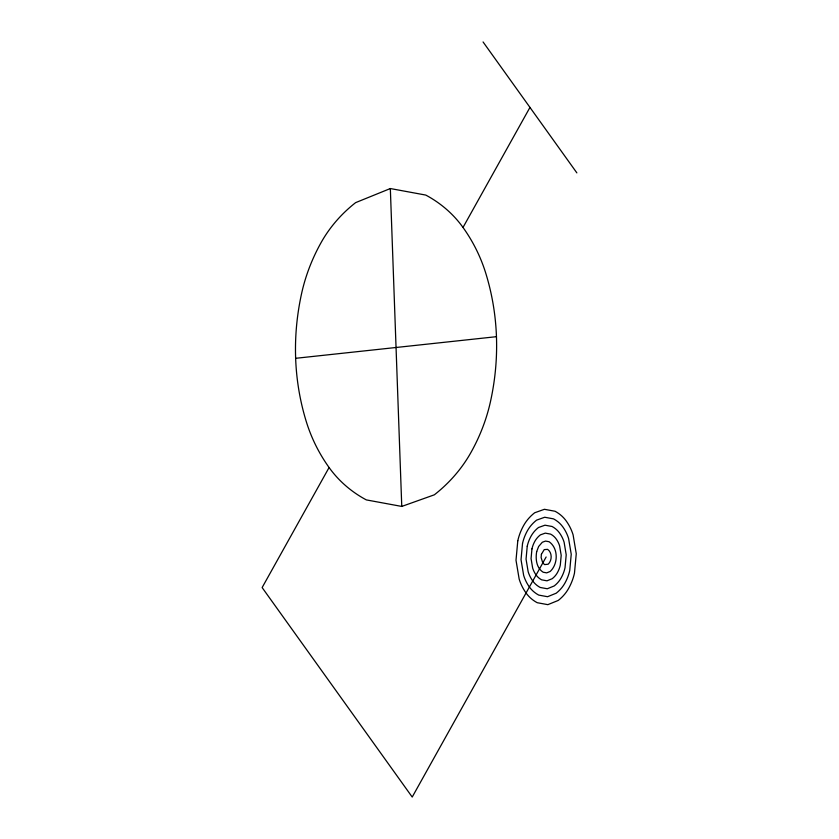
<?xml version="1.0" encoding="UTF-8"?>
<svg xmlns="http://www.w3.org/2000/svg" width="839" height="839" viewBox="0 0 839 839"><rect width="100%" height="100%" fill="white"/><g stroke="black" fill="none" stroke-linecap="round" stroke-linejoin="round"><path stroke-width="1.26" d="M329.087 467.522A128.996 114.524 -22.6 0 0 366.318 499.897L401.766 506.431L434.329 494.821A136.967 121.603 -22.6 0 0 471.088 452.231A202.031 179.357 -22.6 0 0 490.521 401.378A305.207 270.966 -22.6 0 0 485.928 273.745A202.031 179.357 -22.6 0 0 463.013 227.453A128.996 114.524 -22.6 0 0 425.782 195.078L390.334 188.544L355.631 202.629A128.996 114.524 -22.6 0 0 321.012 242.744A202.031 179.357 -22.6 0 0 301.579 293.598A305.207 270.966 -22.6 0 0 306.172 421.23A202.031 179.357 -22.6 0 0 329.087 467.522L262.135 587.562L412.211 797.05L546.137 556.981M463.013 227.453L529.965 107.413M295.643 358.305L496.457 336.68M483.065 41.95L576.865 172.886M390.334 188.544L401.766 506.431M517.789 540.809L516.006 560.221L519.173 579.099A60.607 53.811 -22.6 0 0 526.043 592.984A38.699 34.357 -22.6 0 0 537.212 602.706L547.846 604.657L558.26 600.43A38.699 34.357 -22.6 0 0 568.643 588.401A60.607 53.811 -22.6 0 0 574.474 573.142L576.257 553.73L573.1 534.852A60.607 53.811 -22.6 0 0 566.22 520.967A38.699 34.357 -22.6 0 0 555.051 511.255L544.417 509.294L534.653 512.776A41.09 36.486 -22.6 0 0 523.62 525.55A60.607 53.811 -22.6 0 0 517.789 540.809M522.519 543.504L521.029 559.676L523.662 575.418A50.508 44.845 -22.6 0 0 529.388 586.985A32.249 28.631 -22.6 0 0 538.701 595.082L547.563 596.718L556.236 593.194A32.249 28.631 -22.6 0 0 564.888 583.168A50.508 44.845 -22.6 0 0 569.754 570.447L571.233 554.275L568.601 538.544A50.508 44.845 -22.6 0 0 562.875 526.965A32.249 28.631 -22.6 0 0 553.562 518.88L544.7 517.244L536.561 520.149A34.242 30.403 -22.6 0 0 527.374 530.793A50.508 44.845 -22.6 0 0 522.519 543.504M527.238 546.199L526.053 559.141L528.161 571.726A40.408 35.867 -22.6 0 0 532.744 580.987A25.799 22.905 -22.6 0 0 540.19 587.457L547.28 588.768L554.212 585.947A25.799 22.905 -22.6 0 0 561.144 577.924A40.408 35.867 -22.6 0 0 565.025 567.762L566.21 554.82L564.112 542.225A40.408 35.867 -22.6 0 0 559.519 532.975A25.799 22.905 -22.6 0 0 552.083 526.493L544.993 525.193L538.481 527.511A27.393 24.321 -22.6 0 0 531.129 536.027A40.408 35.867 -22.6 0 0 527.238 546.199M531.957 548.895L531.066 558.596L532.65 568.045A30.309 26.9 -22.6 0 0 536.09 574.988A19.349 17.179 -22.6 0 0 541.669 579.843L546.986 580.819L552.198 578.711A19.349 17.179 -22.6 0 0 557.39 572.691A30.309 26.9 -22.6 0 0 560.305 565.067L561.197 555.355L559.613 545.916A30.309 26.9 -22.6 0 0 556.173 538.974A19.349 17.179 -22.6 0 0 550.594 534.118L545.277 533.132L540.389 534.873A20.545 18.238 -22.6 0 0 534.873 541.27A30.309 26.9 -22.6 0 0 531.957 548.895M536.687 551.59C535.397 558.889 536.32 567.909 543.158 572.219L546.703 572.869L550.174 571.464C558.313 563.986 558.47 548.266 549.105 541.732L545.56 541.082L542.309 542.246L538.628 546.504L536.687 551.59M541.407 554.285L541.113 557.516L542.781 562.979L544.647 564.595L548.15 564.217C552.219 560.483 552.303 552.618 547.615 549.356L544.217 549.608L541.407 554.285"/></g></svg>
